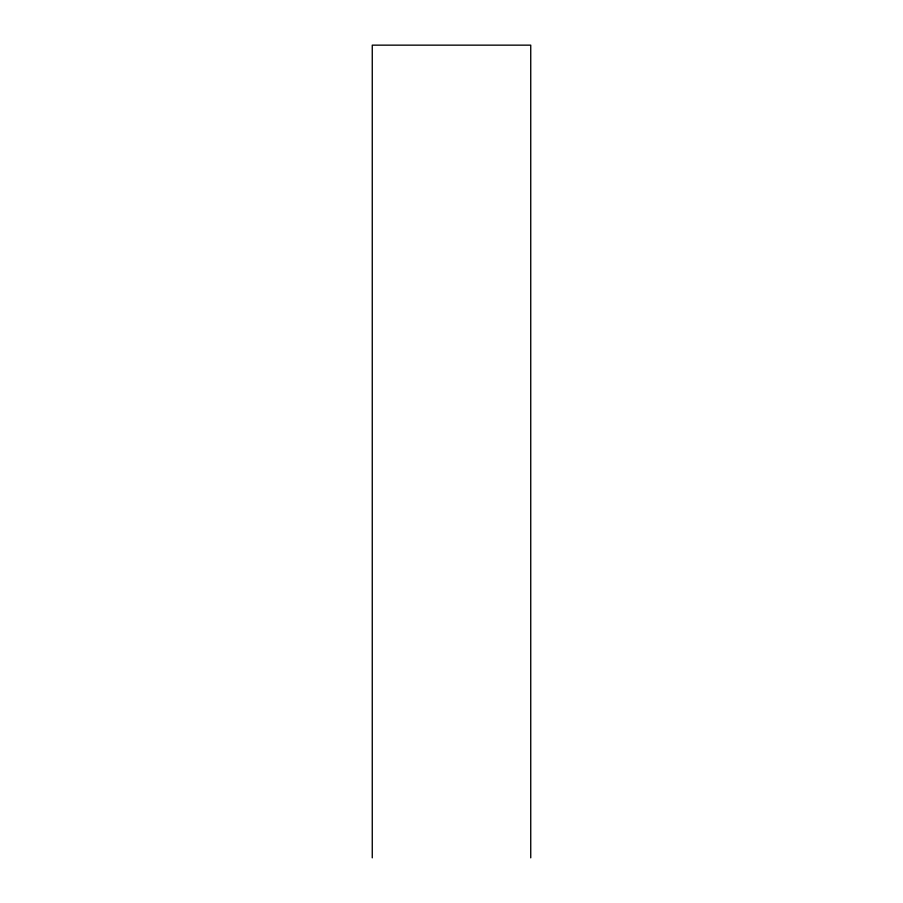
<?xml version="1.0" encoding="UTF-8"?>
<svg xmlns="http://www.w3.org/2000/svg" width="903" height="903" viewBox="0 0 903 903"><rect width="100%" height="100%" fill="white"/><g stroke="black" fill="none" stroke-linecap="round" stroke-linejoin="round"><path stroke-width="1.35" d="M530.738 857.85L530.738 45.15L372.262 45.15L372.262 857.85"/></g></svg>
